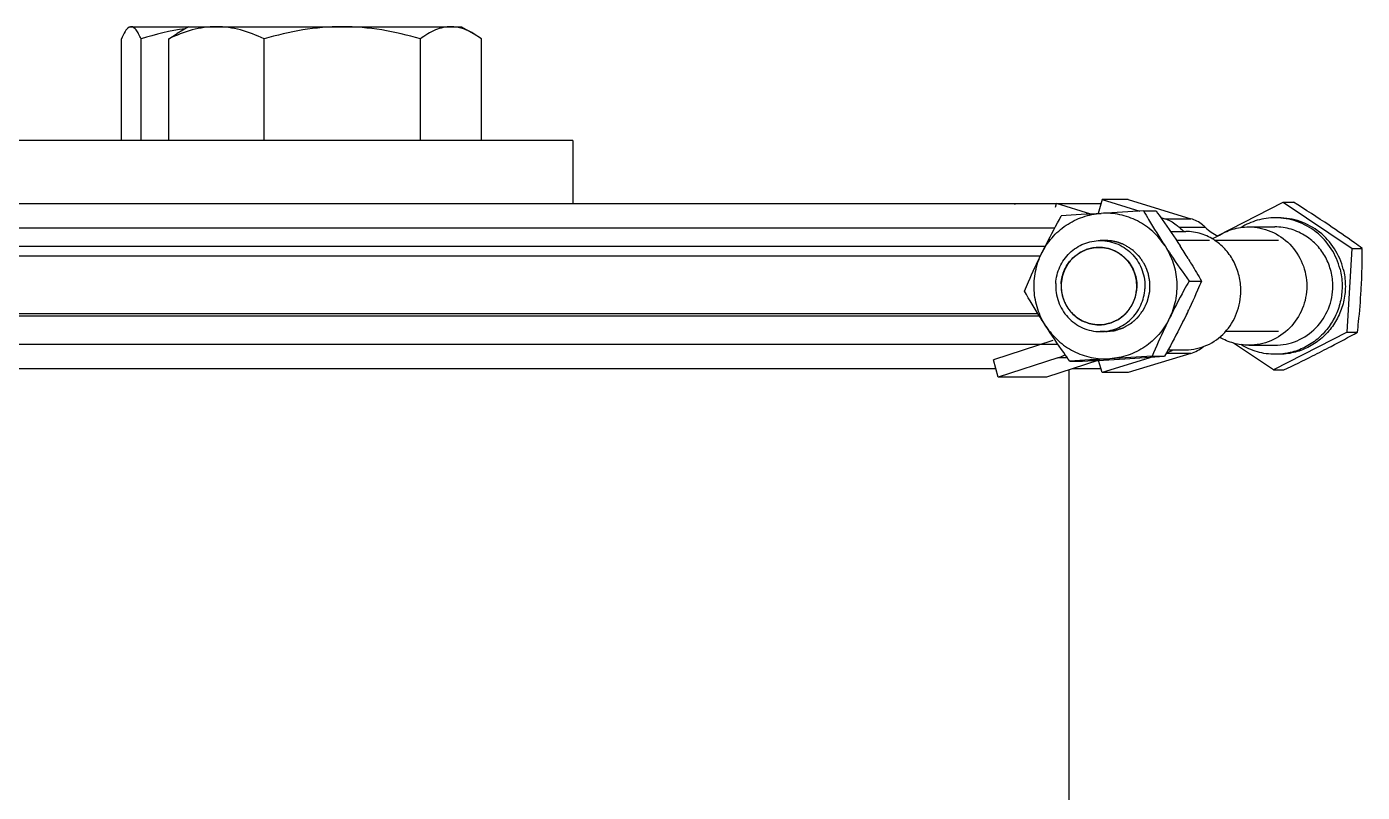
# Model space of a CAD drawing. Header units: millimetres. Extents: x 750 to 8479, y 2174 to 4333.
# Drawn here: x 6635.4 to 6782.1, y 3014.4 to 3098.6 of the extents above; entities that cross this region are included whole.
import ezdxf

# ---------------------------------------------------------------- set-up
doc = ezdxf.new("R2010")
doc.units = ezdxf.units.MM
doc.header["$LTSCALE"] = 153.67
doc.layers.get('0').update_dxf_attribs({"linetype": 'CONTINUOUS'})
doc.layers.add('00_BUW_DATUM', color=7, linetype='CONTINUOUS')
doc.layers.add('02___PRT_ALL_AXES', color=7, linetype='CONTINUOUS')

msp = doc.modelspace()

# ---------------------------------------------------------------- linework, layer by layer
at = {"linetype": 'Continuous'}
for p, q in [((6753.56426, 3079.57021), (6753.11143, 3078.03063)), ((6756.43086, 3079.57021), (6753.56426, 3079.57021)), ((6753.56426, 3079.57021), (6757.70148, 3078.30414)), ((6756.43086, 3079.57021), (6763.31704, 3077.4629)), ((6766.22639, 3075.58657), (6773.45484, 3079.28779)), ((6773.45484, 3079.28779), (6781.02034, 3074.2102)), ((6760.00398, 3077.59952), (6760.45044, 3077.4629)), ((6760.45044, 3077.4629), (6763.31704, 3077.4629)), ((6761.06578, 3076.06591), (6762.74506, 3076.06591)), ((6764.9287, 3076.49466), (6762.06211, 3076.49466)), ((6769.66567, 3076.56591), (6772.53227, 3076.56591)), ((6780.49207, 3064.98832), (6781.02034, 3074.2102)), ((6748.15799, 3064.08456), (6741.61693, 3061.97724)), ((6780.49207, 3064.98832), (6772.39831, 3060.84404)), ((6763.31704, 3062.66893), (6756.43086, 3060.56161)), ((6763.31704, 3062.66893), (6760.59703, 3062.66893)), ((6760.81484, 3063.06591), (6762.7451, 3063.06591)), ((6772.39831, 3060.84404), (6768.0073, 3063.79107)), ((6769.66567, 3063.56591), (6772.53227, 3063.56591)), ((6742.15213, 3060.0616), (6741.61693, 3061.97724)), ((6748.69319, 3062.16891), (6742.15213, 3060.0616)), ((6753.18391, 3061.90869), (6747.45063, 3060.06162)), ((6749.75218, 3062.16891), (6748.69319, 3062.16891)), ((6753.56426, 3060.56161), (6753.16943, 3061.90402)), ((6759.16475, 3062.27548), (6753.56426, 3060.56161)), ((6747.45063, 3060.06162), (6742.15213, 3060.0616)), ((6749.94785, 2620.85331), (6749.94785, 3060.86614)), ((6756.43086, 3060.56161), (6753.56426, 3060.56161))]:
    msp.add_line(p, q, dxfattribs=at)
for centre, radius, start, end in [((6765.14677, 3079.59447), 4.37309, 225.1402417, 233.8580539), ((6767.99564, 3079.57475), 4.34661, 225.1225543, 246.4683432), ((6767.97354, 3079.53504), 4.30138, 246.5270735, 247.1341143), ((6747.5818, 3065.60427), 3.61066, 287.9271428, 301.8720838), ((6759.30708, 3066.39477), 3.89743, 290.0242398, 301.0225454), ((6762.17188, 3066.3992), 3.90209, 287.0660395, 309.8336447)]:
    msp.add_arc(centre, radius, start, end, dxfattribs=at)
for points, knots in [([(6760.45044, 3077.4629), (6760.90137, 3077.3249), (6761.47695, 3077.02422), (6761.94967, 3076.60656), (6762.06211, 3076.49466)], [0, 0, 0, 0, 0.748288534, 1, 1, 1, 1]), ([(6764.9287, 3076.49466), (6764.81627, 3076.60656), (6764.34355, 3077.02422), (6763.76797, 3077.3249), (6763.31704, 3077.4629)], [0, 0, 0, 0, 0.251711466, 1, 1, 1, 1]), ([(6765.99426, 3075.05009), (6765.51775, 3075.37564), (6764.46999, 3075.88891), (6763.31565, 3076.06591), (6762.74506, 3076.06591)], [0, 0, 0, 0, 0.502831531, 1, 1, 1, 1]), ([(6766.24507, 3075.55009), (6766.74987, 3075.87769), (6767.85728, 3076.39068), (6769.06538, 3076.56586), (6769.66535, 3076.5659)], [0, 0, 0, 0, 0.500759355, 1, 1, 1, 1]), ([(6769.66535, 3076.5659), (6770.49481, 3076.56597), (6772.17696, 3076.22536), (6774.2953, 3074.77395), (6775.70868, 3072.61376), (6776.0381, 3070.9107), (6776.0381, 3070.06591)], [0, 0, 0, 0, 0.247707004, 0.496763287, 0.747715793, 1, 1, 1, 1]), ([(6775.95288, 3075.55009), (6775.44803, 3075.87772), (6774.34051, 3076.39073), (6773.13229, 3076.56591), (6772.53227, 3076.56591)], [0, 0, 0, 0, 0.500756097, 1, 1, 1, 1]), ([(6757.37082, 3069.818), (6757.36815, 3069.88707), (6757.36415, 3069.99067), (6757.35881, 3070.12881), (6757.35481, 3070.23241), (6757.35081, 3070.33601), (6757.34748, 3070.42235), (6757.34481, 3070.49141), (6757.34314, 3070.53458), (6757.3418, 3070.56911), (6757.34082, 3070.59502), (6757.33994, 3070.61659), (6757.33944, 3070.63171), (6757.33896, 3070.64033), (6757.33916, 3070.64687), (6757.33724, 3070.65311), (6757.33541, 3070.66153), (6757.33187, 3070.67622), (6757.32699, 3070.69724), (6757.32106, 3070.72244), (6757.31318, 3070.75605), (6757.30333, 3070.79807), (6757.28756, 3070.86529), (6757.26785, 3070.94932), (6757.24419, 3071.05016), (6757.22054, 3071.15099), (6757.20083, 3071.23502), (6757.18506, 3071.30225), (6757.17521, 3071.34426), (6757.16732, 3071.37787), (6757.16142, 3071.40309), (6757.15645, 3071.42408), (6757.15308, 3071.43881), (6757.15097, 3071.44717), (6757.14992, 3071.45362), (6757.14684, 3071.45936), (6757.14345, 3071.46726), (6757.13718, 3071.48097), (6757.12839, 3071.50062), (6757.11778, 3071.52417), (6757.10365, 3071.55558), (6757.08598, 3071.59484), (6757.05771, 3071.65766), (6757.02237, 3071.73619), (6756.97997, 3071.83042), (6756.93756, 3071.92465), (6756.90223, 3072.00317), (6756.87396, 3072.06599), (6756.85629, 3072.10525), (6756.84215, 3072.13666), (6756.83157, 3072.16022), (6756.82268, 3072.17983), (6756.81658, 3072.19362), (6756.81292, 3072.2014), (6756.81068, 3072.20749), (6756.80647, 3072.21263), (6756.80154, 3072.21981), (6756.7926, 3072.23223), (6756.77999, 3072.25005), (6756.76479, 3072.2714), (6756.74455, 3072.29987), (6756.71923, 3072.33546), (6756.67874, 3072.39241), (6756.62811, 3072.4636), (6756.56737, 3072.54902), (6756.50662, 3072.63444), (6756.456, 3072.70562), (6756.4155, 3072.76257), (6756.3902, 3072.79816), (6756.36994, 3072.82663), (6756.35477, 3072.848), (6756.34208, 3072.86576), (6756.33328, 3072.87828), (6756.32812, 3072.88529), (6756.32464, 3072.89097), (6756.31966, 3072.89503), (6756.31354, 3072.901), (6756.30259, 3072.9112), (6756.28707, 3072.9259), (6756.2684, 3072.94348), (6756.24352, 3072.96694), (6756.21241, 3072.99626), (6756.16265, 3073.04317), (6756.10044, 3073.10182), (6756.02579, 3073.17219), (6755.95114, 3073.24256), (6755.88894, 3073.3012), (6755.83917, 3073.34811), (6755.80807, 3073.37744), (6755.78318, 3073.40089), (6755.76453, 3073.4185), (6755.74895, 3073.43312), (6755.73812, 3073.44345), (6755.73181, 3073.4492), (6755.72741, 3073.45396), (6755.72173, 3073.45699), (6755.7146, 3073.46163), (6755.70191, 3073.46946), (6755.68389, 3073.4808), (6755.66222, 3073.49435), (6755.63335, 3073.51244), (6755.59726, 3073.53503), (6755.5395, 3073.5712), (6755.46731, 3073.6164), (6755.38069, 3073.67064), (6755.29406, 3073.72488), (6755.22187, 3073.77008), (6755.16412, 3073.80624), (6755.12803, 3073.82885), (6755.09915, 3073.84692), (6755.0775, 3073.8605), (6755.05943, 3073.87175), (6755.04683, 3073.87974), (6755.03955, 3073.88413), (6755.03433, 3073.88793), (6755.02818, 3073.88977), (6755.0203, 3073.89291), (6755.00636, 3073.89808), (6754.98653, 3073.90564), (6754.9627, 3073.91464), (6754.93093, 3073.92666), (6754.89122, 3073.94167), (6754.82768, 3073.9657), (6754.74826, 3073.99574), (6754.65295, 3074.03179), (6754.55765, 3074.06783), (6754.47822, 3074.09787), (6754.41469, 3074.1219), (6754.37498, 3074.13692), (6754.34321, 3074.14893), (6754.31939, 3074.15796), (6754.29951, 3074.16542), (6754.28564, 3074.17077), (6754.27765, 3074.17363), (6754.27185, 3074.17632), (6754.26531, 3074.17692), (6754.25685, 3074.17844), (6754.24191, 3074.18077), (6754.22065, 3074.18428), (6754.1951, 3074.18841), (6754.16104, 3074.19394), (6754.11847, 3074.20085), (6754.05036, 3074.21191), (6753.96522, 3074.22573), (6753.86305, 3074.24232), (6753.76088, 3074.25891), (6753.67574, 3074.27274), (6753.60762, 3074.28379), (6753.56505, 3074.29071), (6753.531, 3074.29623), (6753.50545, 3074.3004), (6753.48417, 3074.3038), (6753.46927, 3074.30631), (6753.46076, 3074.30754), (6753.45436, 3074.30905), (6753.44802, 3074.30832), (6753.43956, 3074.30814), (6753.42475, 3074.30745), (6753.40358, 3074.30665), (6753.37819, 3074.30561), (6753.34434, 3074.30426), (6753.30202, 3074.30255), (6753.2343, 3074.29983), (6753.14966, 3074.29643), (6753.0481, 3074.29235), (6752.94653, 3074.28827), (6752.86189, 3074.28487), (6752.79418, 3074.28215), (6752.75186, 3074.28045), (6752.718, 3074.27908), (6752.69261, 3074.27808), (6752.67145, 3074.27718), (6752.65663, 3074.27667), (6752.64819, 3074.27619), (6752.64178, 3074.27639), (6752.63566, 3074.27442), (6752.6274, 3074.27256), (6752.613, 3074.26895), (6752.59239, 3074.26398), (6752.56768, 3074.25793), (6752.53473, 3074.24989), (6752.49354, 3074.23984), (6752.42764, 3074.22375), (6752.34525, 3074.20365), (6752.2464, 3074.17952), (6752.14754, 3074.15539), (6752.06516, 3074.13529), (6751.99926, 3074.1192), (6751.95807, 3074.10915), (6751.92512, 3074.1011), (6751.9004, 3074.09509), (6751.87982, 3074.09001), (6751.86537, 3074.08658), (6751.85718, 3074.08443), (6751.85086, 3074.08336), (6751.84523, 3074.08022), (6751.83748, 3074.07676), (6751.82404, 3074.07036), (6751.80478, 3074.0614), (6751.78169, 3074.05057), (6751.75089, 3074.03616), (6751.7124, 3074.01813), (6751.65082, 3073.9893), (6751.57383, 3073.95325), (6751.48145, 3073.91), (6751.38907, 3073.86675), (6751.31209, 3073.83071), (6751.2505, 3073.80187), (6751.21201, 3073.78385), (6751.18122, 3073.76943), (6751.15812, 3073.75863), (6751.1389, 3073.74957), (6751.12538, 3073.74335), (6751.11775, 3073.73961), (6751.11178, 3073.73733), (6751.10674, 3073.73303), (6751.0997, 3073.728), (6751.08753, 3073.71888), (6751.07006, 3073.70602), (6751.04913, 3073.69052), (6751.02121, 3073.66987), (6750.98632, 3073.64405), (6750.93049, 3073.60274), (6750.8607, 3073.55111), (6750.77696, 3073.48914), (6750.69321, 3073.42718), (6750.62343, 3073.37555), (6750.5676, 3073.33424), (6750.5327, 3073.30842), (6750.50479, 3073.28777), (6750.48384, 3073.27229), (6750.46643, 3073.25934), (6750.45415, 3073.25037), (6750.44728, 3073.2451), (6750.44171, 3073.24155), (6750.43774, 3073.23647), (6750.43188, 3073.23023), (6750.42189, 3073.21906), (6750.40748, 3073.20323), (6750.39024, 3073.18419), (6750.36724, 3073.15881), (6750.3385, 3073.12708), (6750.2925, 3073.07632), (6750.23501, 3073.01287), (6750.16602, 3072.93672), (6750.09703, 3072.86058), (6750.03954, 3072.79713), (6749.99354, 3072.74637), (6749.9648, 3072.71464), (6749.9418, 3072.68926), (6749.92454, 3072.67023), (6749.91021, 3072.65434), (6749.90008, 3072.64329), (6749.89444, 3072.63685), (6749.88977, 3072.63237), (6749.88681, 3072.62657), (6749.88226, 3072.6193), (6749.87458, 3072.60636), (6749.86346, 3072.58798), (6749.85018, 3072.56588), (6749.83245, 3072.53643), (6749.81029, 3072.49961), (6749.77484, 3072.4407), (6749.73053, 3072.36707), (6749.67735, 3072.2787), (6749.62417, 3072.19034), (6749.57986, 3072.11671), (6749.54441, 3072.0578), (6749.52225, 3072.02098), (6749.50453, 3071.99153), (6749.49122, 3071.96944), (6749.48019, 3071.95101), (6749.47235, 3071.93817), (6749.46805, 3071.93074), (6749.46432, 3071.92542), (6749.46252, 3071.91914), (6749.45944, 3071.9111), (6749.45437, 3071.89689), (6749.44696, 3071.87666), (6749.43814, 3071.85235), (6749.42636, 3071.81994), (6749.41164, 3071.77944), (6749.38808, 3071.71463), (6749.35863, 3071.63362), (6749.32329, 3071.5364), (6749.28795, 3071.43919), (6749.2585, 3071.35817), (6749.23495, 3071.29336), (6749.22022, 3071.25286), (6749.20844, 3071.22045), (6749.19959, 3071.19616), (6749.19228, 3071.17588), (6749.18704, 3071.16174), (6749.18424, 3071.15359), (6749.18159, 3071.14767), (6749.18101, 3071.141), (6749.17951, 3071.13236), (6749.17723, 3071.11713), (6749.17379, 3071.09544), (6749.16974, 3071.06938), (6749.16432, 3071.03464), (6749.15754, 3070.99122), (6749.1467, 3070.92174), (6749.13315, 3070.8349), (6749.11689, 3070.73068), (6749.10062, 3070.62647), (6749.07894, 3070.48751), (6749.06268, 3070.3833), (6749.05184, 3070.31382)], [0, 0, 0, 0, 0.015625, 0.0234375, 0.03125, 0.0390625, 0.046875, 0.05078125, 0.0546875, 0.056640625, 0.05859375, 0.060546875, 0.061523438, 0.062011719, 0.0625, 0.062988281, 0.063476562, 0.064453125, 0.06640625, 0.068359375, 0.0703125, 0.07421875, 0.078125, 0.0859375, 0.09375, 0.1015625, 0.109375, 0.11328125, 0.1171875, 0.119140625, 0.12109375, 0.123046875, 0.124023438, 0.124511719, 0.125, 0.125488281, 0.125976562, 0.126953125, 0.12890625, 0.130859375, 0.1328125, 0.13671875, 0.140625, 0.1484375, 0.15625, 0.1640625, 0.171875, 0.17578125, 0.1796875, 0.181640625, 0.18359375, 0.185546875, 0.186523438, 0.187011719, 0.1875, 0.187988281, 0.188476562, 0.189453125, 0.19140625, 0.193359375, 0.1953125, 0.19921875, 0.203125, 0.2109375, 0.21875, 0.2265625, 0.234375, 0.23828125, 0.2421875, 0.244140625, 0.24609375, 0.248046875, 0.249023438, 0.249511719, 0.25, 0.250488281, 0.250976562, 0.251953125, 0.25390625, 0.255859375, 0.2578125, 0.26171875, 0.265625, 0.2734375, 0.28125, 0.2890625, 0.296875, 0.30078125, 0.3046875, 0.306640625, 0.30859375, 0.310546875, 0.311523438, 0.312011719, 0.3125, 0.312988281, 0.313476562, 0.314453125, 0.31640625, 0.318359375, 0.3203125, 0.32421875, 0.328125, 0.3359375, 0.34375, 0.3515625, 0.359375, 0.36328125, 0.3671875, 0.369140625, 0.37109375, 0.373046875, 0.374023438, 0.374511719, 0.375, 0.375488281, 0.375976562, 0.376953125, 0.37890625, 0.380859375, 0.3828125, 0.38671875, 0.390625, 0.3984375, 0.40625, 0.4140625, 0.421875, 0.42578125, 0.4296875, 0.431640625, 0.43359375, 0.435546875, 0.436523438, 0.437011719, 0.4375, 0.437988281, 0.438476562, 0.439453125, 0.44140625, 0.443359375, 0.4453125, 0.44921875, 0.453125, 0.4609375, 0.46875, 0.4765625, 0.484375, 0.48828125, 0.4921875, 0.494140625, 0.49609375, 0.498046875, 0.499023438, 0.499511719, 0.5, 0.500488281, 0.500976562, 0.501953125, 0.50390625, 0.505859375, 0.5078125, 0.51171875, 0.515625, 0.5234375, 0.53125, 0.5390625, 0.546875, 0.55078125, 0.5546875, 0.556640625, 0.55859375, 0.560546875, 0.561523438, 0.562011719, 0.5625, 0.562988281, 0.563476562, 0.564453125, 0.56640625, 0.568359375, 0.5703125, 0.57421875, 0.578125, 0.5859375, 0.59375, 0.6015625, 0.609375, 0.61328125, 0.6171875, 0.619140625, 0.62109375, 0.623046875, 0.624023438, 0.624511719, 0.625, 0.625488281, 0.625976562, 0.626953125, 0.62890625, 0.630859375, 0.6328125, 0.63671875, 0.640625, 0.6484375, 0.65625, 0.6640625, 0.671875, 0.67578125, 0.6796875, 0.681640625, 0.68359375, 0.685546875, 0.686523438, 0.687011719, 0.6875, 0.687988281, 0.688476562, 0.689453125, 0.69140625, 0.693359375, 0.6953125, 0.69921875, 0.703125, 0.7109375, 0.71875, 0.7265625, 0.734375, 0.73828125, 0.7421875, 0.744140625, 0.74609375, 0.748046875, 0.749023438, 0.749511719, 0.75, 0.750488281, 0.750976562, 0.751953125, 0.75390625, 0.755859375, 0.7578125, 0.76171875, 0.765625, 0.7734375, 0.78125, 0.7890625, 0.796875, 0.80078125, 0.8046875, 0.806640625, 0.80859375, 0.810546875, 0.811523438, 0.812011719, 0.8125, 0.812988281, 0.813476562, 0.814453125, 0.81640625, 0.818359375, 0.8203125, 0.82421875, 0.828125, 0.8359375, 0.84375, 0.8515625, 0.859375, 0.86328125, 0.8671875, 0.869140625, 0.87109375, 0.873046875, 0.874023438, 0.874511719, 0.875, 0.875488281, 0.875976562, 0.876953125, 0.87890625, 0.880859375, 0.8828125, 0.88671875, 0.890625, 0.8984375, 0.90625, 0.9140625, 0.921875, 0.92578125, 0.9296875, 0.931640625, 0.93359375, 0.935546875, 0.936523438, 0.937011719, 0.9375, 0.937988281, 0.938476562, 0.939453125, 0.94140625, 0.943359375, 0.9453125, 0.94921875, 0.953125, 0.9609375, 0.96875, 0.9765625, 0.984375, 1, 1, 1, 1]), ([(6756.11354, 3074.5379), (6756.07069, 3074.5577), (6755.985, 3074.59732), (6755.88855, 3074.6418), (6755.82431, 3074.67158), (6755.79746, 3074.6838), (6755.77617, 3074.69403), (6755.7542, 3074.70256), (6755.71542, 3074.71669), (6755.6602, 3074.73729), (6755.59386, 3074.76183), (6755.52756, 3074.78646), (6755.47225, 3074.80682), (6755.43363, 3074.82137), (6755.41142, 3074.82922), (6755.38865, 3074.83531), (6755.36038, 3074.84353), (6755.29237, 3074.86275), (6755.21309, 3074.88539), (6755.13377, 3074.90784), (6755.09414, 3074.91921), (6755.07145, 3074.92549), (6755.05457, 3074.93081), (6755.03715, 3074.93381), (6755.01411, 3074.93861), (6754.9737, 3074.94665), (6754.89295, 3074.96299), (6754.81217, 3074.97916), (6754.74296, 3074.9932), (6754.71408, 3074.99884), (6754.69106, 3075.00385), (6754.66776, 3075.00703), (6754.62685, 3075.01176), (6754.56848, 3075.01895), (6754.49839, 3075.02738), (6754.42835, 3075.03592), (6754.36988, 3075.04286), (6754.32913, 3075.04803), (6754.30557, 3075.0505), (6754.28096, 3075.05113), (6754.25055, 3075.05255), (6754.20171, 3075.05447), (6754.14072, 3075.05698), (6754.04309, 3075.06094), (6753.96988, 3075.06393), (6753.92108, 3075.06591)], [0, 0, 0, 0, 0.0625, 0.125, 0.140625, 0.15625, 0.1640625, 0.171875, 0.1875, 0.21875, 0.25, 0.28125, 0.3125, 0.328125, 0.3359375, 0.34375, 0.359375, 0.375, 0.4375, 0.46875, 0.484375, 0.4921875, 0.5, 0.5078125, 0.515625, 0.53125, 0.5625, 0.625, 0.640625, 0.65625, 0.6640625, 0.671875, 0.6875, 0.71875, 0.75, 0.78125, 0.8125, 0.828125, 0.8359375, 0.84375, 0.859375, 0.875, 0.90625, 0.9375, 1, 1, 1, 1]), ([(6753.92108, 3065.06591), (6753.98895, 3065.07307), (6754.12469, 3065.08738), (6754.32831, 3065.10884), (6754.49798, 3065.12672), (6754.63373, 3065.14103), (6754.71857, 3065.14998), (6754.78644, 3065.15713), (6754.83734, 3065.1625), (6754.87552, 3065.16651), (6754.90097, 3065.16921), (6754.9137, 3065.17052), (6754.92641, 3065.17197), (6754.94249, 3065.17808), (6754.96288, 3065.18429), (6754.99535, 3065.19503), (6755.036, 3065.20818), (6755.08474, 3065.22407), (6755.14975, 3065.24523), (6755.231, 3065.27168), (6755.32851, 3065.30342), (6755.42601, 3065.33516), (6755.52352, 3065.3669), (6755.62102, 3065.39864), (6755.70228, 3065.42509), (6755.76727, 3065.44626), (6755.80791, 3065.45946), (6755.84039, 3065.4701), (6755.86077, 3065.47655), (6755.87486, 3065.48148), (6755.88319, 3065.48364), (6755.89047, 3065.48826), (6755.89982, 3065.49345), (6755.91464, 3065.50208), (6755.93321, 3065.51276), (6755.9629, 3065.52991), (6756.00002, 3065.55132), (6756.04456, 3065.57703), (6756.10395, 3065.6113), (6756.17818, 3065.65414), (6756.29696, 3065.72269), (6756.41573, 3065.79123), (6756.5345, 3065.85978), (6756.60874, 3065.90261), (6756.6607, 3065.93261), (6756.6904, 3065.94974), (6756.71265, 3065.96261), (6756.73126, 3065.97325), (6756.74601, 3065.98196), (6756.76125, 3065.98996), (6756.77677, 3066.00503), (6756.8026, 3066.02771), (6756.83454, 3066.05656), (6756.87302, 3066.09097), (6756.91146, 3066.12543), (6756.96272, 3066.17136), (6757.0268, 3066.22879), (6757.12932, 3066.32066), (6757.23184, 3066.41253), (6757.32155, 3066.49291), (6757.37281, 3066.53885), (6757.41125, 3066.57331), (6757.44972, 3066.60773), (6757.48168, 3066.63652), (6757.50263, 3066.65506), (6757.51212, 3066.66379), (6757.5172, 3066.66783), (6757.52095, 3066.67314), (6757.52867, 3066.68353), (6757.54016, 3066.69922), (6757.56066, 3066.72703), (6757.58626, 3066.76183), (6757.62723, 3066.81748), (6757.67844, 3066.88705), (6757.73989, 3066.97054), (6757.82183, 3067.08185), (6757.90377, 3067.19317), (6757.97546, 3067.29057), (6758.01643, 3067.34623), (6758.04716, 3067.38797), (6758.07277, 3067.42275), (6758.09324, 3067.45059), (6758.10608, 3067.46796), (6758.11625, 3067.48192), (6758.12415, 3067.49222), (6758.12892, 3067.50444), (6758.13637, 3067.52007), (6758.14531, 3067.53983), (6758.15982, 3067.57131), (6758.17789, 3067.61072), (6758.20685, 3067.67374), (6758.24302, 3067.75253), (6758.28644, 3067.84707), (6758.34433, 3067.97312), (6758.40222, 3068.09917), (6758.45287, 3068.20947), (6758.48182, 3068.2725), (6758.50352, 3068.31977), (6758.52163, 3068.35915), (6758.53425, 3068.38674), (6758.54156, 3068.40247), (6758.54589, 3068.41239), (6758.5499, 3068.42013), (6758.55192, 3068.42857), (6758.55532, 3068.4434), (6758.56221, 3068.47303), (6758.57201, 3068.51536), (6758.58379, 3068.56616), (6758.59948, 3068.63389), (6758.61911, 3068.71856), (6758.64265, 3068.82016), (6758.6662, 3068.92176), (6758.68974, 3069.02336), (6758.71329, 3069.12495), (6758.73291, 3069.20962), (6758.74861, 3069.27735), (6758.76037, 3069.32815), (6758.7702, 3069.37048), (6758.77704, 3069.40012), (6758.78051, 3069.41493), (6758.78241, 3069.42341), (6758.78222, 3069.43216), (6758.7827, 3069.443), (6758.78307, 3069.46041), (6758.7839, 3069.49084), (6758.78499, 3069.53433), (6758.78634, 3069.58651), (6758.78812, 3069.65608), (6758.79125, 3069.77784), (6758.79482, 3069.91699), (6758.79839, 3070.05614), (6758.80107, 3070.1605), (6758.80331, 3070.24747), (6758.80509, 3070.31705), (6758.80623, 3070.36053), (6758.80707, 3070.39532), (6758.80775, 3070.41707), (6758.80795, 3070.43444), (6758.80905, 3070.44755), (6758.8065, 3070.46037), (6758.80354, 3070.47749), (6758.79968, 3070.49889), (6758.7936, 3070.53313), (6758.78597, 3070.57593), (6758.77682, 3070.62729), (6758.76462, 3070.69576), (6758.74327, 3070.8156), (6758.71887, 3070.95255), (6758.69447, 3071.08951), (6758.67617, 3071.19223), (6758.66092, 3071.27782), (6758.64871, 3071.3463), (6758.6411, 3071.3891), (6758.63498, 3071.42333), (6758.63159, 3071.44261), (6758.62925, 3071.45543), (6758.62823, 3071.46188), (6758.62545, 3071.46782), (6758.62081, 3071.47996), (6758.61021, 3071.50611), (6758.59427, 3071.54644), (6758.57498, 3071.5948), (6758.55574, 3071.64316), (6758.53006, 3071.70765), (6758.48514, 3071.8205), (6758.4338, 3071.94947), (6758.38246, 3072.07844), (6758.35037, 3072.15905), (6758.32469, 3072.22353), (6758.30545, 3072.2719), (6758.28615, 3072.32024), (6758.27025, 3072.36062), (6758.25712, 3072.39271), (6758.24986, 3072.41327), (6758.23974, 3072.42738), (6758.23037, 3072.44191), (6758.21841, 3072.45992), (6758.20416, 3072.48159), (6758.18512, 3072.51047), (6758.15183, 3072.56102), (6758.10426, 3072.63323), (6758.02814, 3072.74877), (6757.95203, 3072.86431), (6757.87592, 3072.97984), (6757.82835, 3073.05205), (6757.79029, 3073.10982), (6757.76175, 3073.15315), (6757.73796, 3073.18925), (6757.71894, 3073.21814), (6757.70702, 3073.23617), (6757.69756, 3073.25066), (6757.69148, 3073.25957), (6757.687, 3073.26703), (6757.6805, 3073.27277), (6757.67006, 3073.28361), (6757.65466, 3073.29868), (6757.6303, 3073.32303), (6757.59975, 3073.35339), (6757.55093, 3073.40201), (6757.48988, 3073.46277), (6757.41663, 3073.53568), (6757.34338, 3073.60859), (6757.27013, 3073.68151), (6757.19688, 3073.75442), (6757.13584, 3073.81519), (6757.087, 3073.86379), (6757.05039, 3073.90026), (6757.01982, 3073.93058), (6756.9955, 3073.95501), (6756.97999, 3073.96988), (6756.9683, 3073.98269), (6756.95755, 3073.9898), (6756.94671, 3073.99681), (6756.92508, 3074.01087), (6756.89261, 3074.03195), (6756.84933, 3074.06006), (6756.79162, 3074.09753), (6756.71949, 3074.14438), (6756.60407, 3074.21934), (6756.4598, 3074.31303), (6756.28667, 3074.42547), (6756.17125, 3074.50042), (6756.11354, 3074.5379)], [0, 0, 0, 0, 0.015625, 0.03125, 0.046875, 0.0546875, 0.0625, 0.06640625, 0.0703125, 0.07421875, 0.075195312, 0.076171875, 0.077148438, 0.078125, 0.080078125, 0.08203125, 0.0859375, 0.08984375, 0.09375, 0.1015625, 0.109375, 0.1171875, 0.125, 0.1328125, 0.140625, 0.14453125, 0.1484375, 0.150390625, 0.15234375, 0.153320312, 0.153808594, 0.154296875, 0.155273438, 0.15625, 0.158203125, 0.16015625, 0.1640625, 0.16796875, 0.171875, 0.1796875, 0.1875, 0.203125, 0.2109375, 0.21875, 0.22265625, 0.224609375, 0.2265625, 0.228515625, 0.229492188, 0.23046875, 0.232421875, 0.234375, 0.23828125, 0.2421875, 0.24609375, 0.25, 0.2578125, 0.265625, 0.28125, 0.2890625, 0.29296875, 0.296875, 0.30078125, 0.3046875, 0.306640625, 0.307128906, 0.307617188, 0.308105469, 0.30859375, 0.310546875, 0.3125, 0.31640625, 0.3203125, 0.328125, 0.3359375, 0.34375, 0.359375, 0.3671875, 0.37109375, 0.375, 0.37890625, 0.380859375, 0.3828125, 0.383789062, 0.384765625, 0.385742188, 0.38671875, 0.388671875, 0.390625, 0.39453125, 0.3984375, 0.40625, 0.4140625, 0.421875, 0.4375, 0.4453125, 0.44921875, 0.453125, 0.45703125, 0.458984375, 0.459960938, 0.4609375, 0.461425781, 0.461914062, 0.462890625, 0.46484375, 0.46875, 0.47265625, 0.4765625, 0.484375, 0.4921875, 0.5, 0.5078125, 0.515625, 0.5234375, 0.52734375, 0.53125, 0.53515625, 0.537109375, 0.538085938, 0.538574219, 0.5390625, 0.540039062, 0.541015625, 0.54296875, 0.546875, 0.55078125, 0.5546875, 0.5625, 0.578125, 0.5859375, 0.59375, 0.6015625, 0.60546875, 0.609375, 0.611328125, 0.61328125, 0.614257812, 0.615234375, 0.616210938, 0.6171875, 0.619140625, 0.62109375, 0.625, 0.62890625, 0.6328125, 0.640625, 0.65625, 0.6640625, 0.671875, 0.6796875, 0.68359375, 0.6875, 0.689453125, 0.69140625, 0.691894531, 0.692382812, 0.692871094, 0.693359375, 0.6953125, 0.69921875, 0.703125, 0.70703125, 0.7109375, 0.71875, 0.734375, 0.7421875, 0.75, 0.75390625, 0.7578125, 0.76171875, 0.765625, 0.767578125, 0.76953125, 0.770507812, 0.771484375, 0.7734375, 0.775390625, 0.77734375, 0.78125, 0.7890625, 0.796875, 0.8125, 0.8203125, 0.828125, 0.83203125, 0.8359375, 0.83984375, 0.841796875, 0.84375, 0.844726562, 0.845703125, 0.846191406, 0.846679688, 0.84765625, 0.849609375, 0.8515625, 0.85546875, 0.859375, 0.8671875, 0.875, 0.8828125, 0.890625, 0.8984375, 0.90625, 0.91015625, 0.9140625, 0.91796875, 0.919921875, 0.921875, 0.922851562, 0.923828125, 0.924804688, 0.92578125, 0.9296875, 0.93359375, 0.9375, 0.9453125, 0.953125, 0.96875, 0.984375, 1, 1, 1, 1]), ([(6768.79814, 3069.56591), (6768.79813, 3070.10785), (6768.67158, 3071.19166), (6768.11209, 3072.71644), (6767.21758, 3074.04729), (6766.42421, 3074.75635), (6765.99426, 3075.05009)], [0, 0, 0, 0, 0.25440982, 0.506782301, 0.755552926, 1, 1, 1, 1]), ([(6778.9047, 3070.06591), (6778.9047, 3070.60825), (6778.77054, 3071.69636), (6778.17859, 3073.22399), (6777.23367, 3074.55507), (6776.40269, 3075.25819), (6775.95288, 3075.55009)], [0, 0, 0, 0, 0.251261165, 0.501932013, 0.75157433, 1, 1, 1, 1]), ([(6749.05184, 3070.31382), (6749.0545, 3070.24475), (6749.0585, 3070.14115), (6749.06384, 3070.00302), (6749.06784, 3069.89942), (6749.07184, 3069.79581), (6749.07518, 3069.70948), (6749.07784, 3069.64041), (6749.07951, 3069.59724), (6749.08085, 3069.56271), (6749.08183, 3069.53681), (6749.08272, 3069.51523), (6749.08321, 3069.50011), (6749.08369, 3069.4915), (6749.08349, 3069.48496), (6749.08542, 3069.47872), (6749.08724, 3069.4703), (6749.09078, 3069.4556), (6749.09566, 3069.43459), (6749.10159, 3069.40938), (6749.10947, 3069.37577), (6749.11933, 3069.33376), (6749.13509, 3069.26653), (6749.1548, 3069.1825), (6749.17846, 3069.08167), (6749.20211, 3068.98083), (6749.22182, 3068.8968), (6749.23759, 3068.82958), (6749.24744, 3068.78756), (6749.25533, 3068.75395), (6749.26123, 3068.72874), (6749.26621, 3068.70775), (6749.26957, 3068.69301), (6749.27168, 3068.68466), (6749.27273, 3068.67821), (6749.27581, 3068.67247), (6749.2792, 3068.66456), (6749.28547, 3068.65085), (6749.29426, 3068.6312), (6749.30488, 3068.60765), (6749.31901, 3068.57624), (6749.33668, 3068.53698), (6749.36494, 3068.47416), (6749.40028, 3068.39564), (6749.44269, 3068.30141), (6749.48509, 3068.20718), (6749.52043, 3068.12865), (6749.5487, 3068.06584), (6749.56636, 3068.02657), (6749.5805, 3067.99516), (6749.59109, 3067.9716), (6749.59997, 3067.95199), (6749.60607, 3067.93821), (6749.60974, 3067.93042), (6749.61197, 3067.92433), (6749.61618, 3067.91919), (6749.62111, 3067.91201), (6749.63005, 3067.89959), (6749.64266, 3067.88178), (6749.65786, 3067.86043), (6749.67811, 3067.83195), (6749.70342, 3067.79636), (6749.74392, 3067.73941), (6749.79454, 3067.66823), (6749.85528, 3067.58281), (6749.91603, 3067.49739), (6749.96665, 3067.4262), (6750.00715, 3067.36926), (6750.03246, 3067.33366), (6750.05271, 3067.30519), (6750.06788, 3067.28382), (6750.08057, 3067.26607), (6750.08937, 3067.25354), (6750.09453, 3067.24653), (6750.09802, 3067.24085), (6750.103, 3067.2368), (6750.10911, 3067.23082), (6750.12006, 3067.22063), (6750.13558, 3067.20593), (6750.15425, 3067.18835), (6750.17913, 3067.16489), (6750.21024, 3067.13557), (6750.26, 3067.08865), (6750.32221, 3067.03001), (6750.39686, 3066.95964), (6750.47151, 3066.88927), (6750.53372, 3066.83062), (6750.58348, 3066.78371), (6750.61458, 3066.75439), (6750.63947, 3066.73093), (6750.65812, 3066.71333), (6750.67371, 3066.69871), (6750.68454, 3066.68837), (6750.69085, 3066.68263), (6750.69524, 3066.67786), (6750.70093, 3066.67484), (6750.70806, 3066.6702), (6750.72074, 3066.66236), (6750.73876, 3066.65102), (6750.76043, 3066.63747), (6750.7893, 3066.61939), (6750.8254, 3066.59679), (6750.88315, 3066.56063), (6750.95534, 3066.51543), (6751.04196, 3066.46119), (6751.12859, 3066.40694), (6751.20078, 3066.36174), (6751.25853, 3066.32558), (6751.29463, 3066.30298), (6751.32351, 3066.2849), (6751.34515, 3066.27133), (6751.36322, 3066.26008), (6751.37582, 3066.25208), (6751.3831, 3066.2477), (6751.38832, 3066.24389), (6751.39447, 3066.24205), (6751.40235, 3066.23891), (6751.41629, 3066.23374), (6751.43612, 3066.22619), (6751.45996, 3066.21719), (6751.49172, 3066.20517), (6751.53143, 3066.19015), (6751.59497, 3066.16612), (6751.67439, 3066.13608), (6751.7697, 3066.10004), (6751.86501, 3066.06399), (6751.94443, 3066.03395), (6752.00797, 3066.00992), (6752.04768, 3065.9949), (6752.07945, 3065.98289), (6752.10327, 3065.97386), (6752.12314, 3065.96641), (6752.13701, 3065.96106), (6752.145, 3065.9582), (6752.1508, 3065.9555), (6752.15734, 3065.95491), (6752.16581, 3065.95338), (6752.18074, 3065.95105), (6752.20201, 3065.94755), (6752.22755, 3065.94342), (6752.26161, 3065.93788), (6752.30418, 3065.93097), (6752.37229, 3065.91991), (6752.45743, 3065.90609), (6752.5596, 3065.8895), (6752.66177, 3065.87291), (6752.74692, 3065.85909), (6752.81503, 3065.84803), (6752.8576, 3065.84112), (6752.89166, 3065.83559), (6752.9172, 3065.83143), (6752.93848, 3065.82803), (6752.95339, 3065.82551), (6752.9619, 3065.82428), (6752.96829, 3065.82278), (6752.97463, 3065.8235), (6752.9831, 3065.82369), (6752.99791, 3065.82438), (6753.01907, 3065.82518), (6753.04446, 3065.82621), (6753.07832, 3065.82757), (6753.12064, 3065.82927), (6753.18835, 3065.83199), (6753.27299, 3065.83539), (6753.37456, 3065.83947), (6753.47612, 3065.84356), (6753.56076, 3065.84696), (6753.62848, 3065.84968), (6753.6708, 3065.85138), (6753.70465, 3065.85274), (6753.73005, 3065.85375), (6753.7512, 3065.85465), (6753.76602, 3065.85515), (6753.77447, 3065.85564), (6753.78088, 3065.85544), (6753.78699, 3065.8574), (6753.79525, 3065.85926), (6753.80966, 3065.86288), (6753.83026, 3065.86785), (6753.85497, 3065.8739), (6753.88792, 3065.88193), (6753.92911, 3065.89199), (6753.99502, 3065.90807), (6754.0774, 3065.92818), (6754.17625, 3065.95231), (6754.27511, 3065.97643), (6754.35749, 3065.99654), (6754.4234, 3066.01262), (6754.46459, 3066.02267), (6754.49754, 3066.03072), (6754.52226, 3066.03674), (6754.54283, 3066.04181), (6754.55728, 3066.04524), (6754.56547, 3066.04739), (6754.5718, 3066.04847), (6754.57742, 3066.05161), (6754.58517, 3066.05507), (6754.59861, 3066.06146), (6754.61787, 3066.07043), (6754.64096, 3066.08125), (6754.67176, 3066.09567), (6754.71025, 3066.11369), (6754.77184, 3066.14253), (6754.84882, 3066.17857), (6754.9412, 3066.22182), (6755.03358, 3066.26508), (6755.11056, 3066.30112), (6755.17215, 3066.32996), (6755.21064, 3066.34798), (6755.24143, 3066.3624), (6755.26453, 3066.3732), (6755.28376, 3066.38225), (6755.29727, 3066.38848), (6755.3049, 3066.39222), (6755.31087, 3066.3945), (6755.31591, 3066.39879), (6755.32295, 3066.40382), (6755.33513, 3066.41294), (6755.3526, 3066.4258), (6755.37352, 3066.44131), (6755.40144, 3066.46196), (6755.43633, 3066.48778), (6755.49216, 3066.52908), (6755.56195, 3066.58072), (6755.6457, 3066.64268), (6755.72944, 3066.70464), (6755.79923, 3066.75628), (6755.85506, 3066.79759), (6755.88995, 3066.8234), (6755.91786, 3066.84406), (6755.93881, 3066.85954), (6755.95622, 3066.87248), (6755.9685, 3066.88145), (6755.97537, 3066.88672), (6755.98094, 3066.89027), (6755.98492, 3066.89535), (6755.99077, 3066.90159), (6756.00077, 3066.91276), (6756.01518, 3066.92859), (6756.03241, 3066.94764), (6756.05541, 3066.97302), (6756.08416, 3067.00474), (6756.13015, 3067.0555), (6756.18764, 3067.11896), (6756.25663, 3067.1951), (6756.32562, 3067.27124), (6756.38312, 3067.3347), (6756.42911, 3067.38546), (6756.45786, 3067.41718), (6756.48085, 3067.44257), (6756.49811, 3067.46159), (6756.51244, 3067.47749), (6756.52258, 3067.48854), (6756.52821, 3067.49497), (6756.53288, 3067.49945), (6756.53584, 3067.50525), (6756.54039, 3067.51253), (6756.54807, 3067.52547), (6756.55919, 3067.54385), (6756.57247, 3067.56595), (6756.5902, 3067.5954), (6756.61236, 3067.63222), (6756.64781, 3067.69112), (6756.69212, 3067.76476), (6756.7453, 3067.85312), (6756.79848, 3067.94148), (6756.84279, 3068.01512), (6756.87824, 3068.07402), (6756.9004, 3068.11084), (6756.91812, 3068.1403), (6756.93143, 3068.16238), (6756.94247, 3068.18081), (6756.9503, 3068.19366), (6756.9546, 3068.20109), (6756.95833, 3068.20641), (6756.96013, 3068.21268), (6756.96321, 3068.22072), (6756.96828, 3068.23494), (6756.97569, 3068.25517), (6756.98451, 3068.27948), (6756.99629, 3068.31188), (6757.01102, 3068.35239), (6757.03458, 3068.4172), (6757.06402, 3068.49821), (6757.09936, 3068.59542), (6757.1347, 3068.69264), (6757.16415, 3068.77365), (6757.18771, 3068.83846), (6757.20243, 3068.87897), (6757.21421, 3068.91137), (6757.22306, 3068.93567), (6757.23037, 3068.95594), (6757.23561, 3068.97009), (6757.23842, 3068.97824), (6757.24106, 3068.98416), (6757.24164, 3068.99083), (6757.24314, 3068.99946), (6757.24542, 3069.01469), (6757.24886, 3069.03638), (6757.25291, 3069.06244), (6757.25833, 3069.09718), (6757.26511, 3069.1406), (6757.27595, 3069.21008), (6757.2895, 3069.29693), (6757.30577, 3069.40114), (6757.32203, 3069.50536), (6757.34371, 3069.64431), (6757.35997, 3069.74853), (6757.37082, 3069.818)], [0, 0, 0, 0, 0.015625, 0.0234375, 0.03125, 0.0390625, 0.046875, 0.05078125, 0.0546875, 0.056640625, 0.05859375, 0.060546875, 0.061523438, 0.062011719, 0.0625, 0.062988281, 0.063476562, 0.064453125, 0.06640625, 0.068359375, 0.0703125, 0.07421875, 0.078125, 0.0859375, 0.09375, 0.1015625, 0.109375, 0.11328125, 0.1171875, 0.119140625, 0.12109375, 0.123046875, 0.124023438, 0.124511719, 0.125, 0.125488281, 0.125976562, 0.126953125, 0.12890625, 0.130859375, 0.1328125, 0.13671875, 0.140625, 0.1484375, 0.15625, 0.1640625, 0.171875, 0.17578125, 0.1796875, 0.181640625, 0.18359375, 0.185546875, 0.186523438, 0.187011719, 0.1875, 0.187988281, 0.188476562, 0.189453125, 0.19140625, 0.193359375, 0.1953125, 0.19921875, 0.203125, 0.2109375, 0.21875, 0.2265625, 0.234375, 0.23828125, 0.2421875, 0.244140625, 0.24609375, 0.248046875, 0.249023438, 0.249511719, 0.25, 0.250488281, 0.250976562, 0.251953125, 0.25390625, 0.255859375, 0.2578125, 0.26171875, 0.265625, 0.2734375, 0.28125, 0.2890625, 0.296875, 0.30078125, 0.3046875, 0.306640625, 0.30859375, 0.310546875, 0.311523438, 0.312011719, 0.3125, 0.312988281, 0.313476562, 0.314453125, 0.31640625, 0.318359375, 0.3203125, 0.32421875, 0.328125, 0.3359375, 0.34375, 0.3515625, 0.359375, 0.36328125, 0.3671875, 0.369140625, 0.37109375, 0.373046875, 0.374023438, 0.374511719, 0.375, 0.375488281, 0.375976562, 0.376953125, 0.37890625, 0.380859375, 0.3828125, 0.38671875, 0.390625, 0.3984375, 0.40625, 0.4140625, 0.421875, 0.42578125, 0.4296875, 0.431640625, 0.43359375, 0.435546875, 0.436523438, 0.437011719, 0.4375, 0.437988281, 0.438476562, 0.439453125, 0.44140625, 0.443359375, 0.4453125, 0.44921875, 0.453125, 0.4609375, 0.46875, 0.4765625, 0.484375, 0.48828125, 0.4921875, 0.494140625, 0.49609375, 0.498046875, 0.499023438, 0.499511719, 0.5, 0.500488281, 0.500976562, 0.501953125, 0.50390625, 0.505859375, 0.5078125, 0.51171875, 0.515625, 0.5234375, 0.53125, 0.5390625, 0.546875, 0.55078125, 0.5546875, 0.556640625, 0.55859375, 0.560546875, 0.561523438, 0.562011719, 0.5625, 0.562988281, 0.563476562, 0.564453125, 0.56640625, 0.568359375, 0.5703125, 0.57421875, 0.578125, 0.5859375, 0.59375, 0.6015625, 0.609375, 0.61328125, 0.6171875, 0.619140625, 0.62109375, 0.623046875, 0.624023438, 0.624511719, 0.625, 0.625488281, 0.625976562, 0.626953125, 0.62890625, 0.630859375, 0.6328125, 0.63671875, 0.640625, 0.6484375, 0.65625, 0.6640625, 0.671875, 0.67578125, 0.6796875, 0.681640625, 0.68359375, 0.685546875, 0.686523438, 0.687011719, 0.6875, 0.687988281, 0.688476562, 0.689453125, 0.69140625, 0.693359375, 0.6953125, 0.69921875, 0.703125, 0.7109375, 0.71875, 0.7265625, 0.734375, 0.73828125, 0.7421875, 0.744140625, 0.74609375, 0.748046875, 0.749023438, 0.749511719, 0.75, 0.750488281, 0.750976562, 0.751953125, 0.75390625, 0.755859375, 0.7578125, 0.76171875, 0.765625, 0.7734375, 0.78125, 0.7890625, 0.796875, 0.80078125, 0.8046875, 0.806640625, 0.80859375, 0.810546875, 0.811523438, 0.812011719, 0.8125, 0.812988281, 0.813476562, 0.814453125, 0.81640625, 0.818359375, 0.8203125, 0.82421875, 0.828125, 0.8359375, 0.84375, 0.8515625, 0.859375, 0.86328125, 0.8671875, 0.869140625, 0.87109375, 0.873046875, 0.874023438, 0.874511719, 0.875, 0.875488281, 0.875976562, 0.876953125, 0.87890625, 0.880859375, 0.8828125, 0.88671875, 0.890625, 0.8984375, 0.90625, 0.9140625, 0.921875, 0.92578125, 0.9296875, 0.931640625, 0.93359375, 0.935546875, 0.936523438, 0.937011719, 0.9375, 0.937988281, 0.938476562, 0.939453125, 0.94140625, 0.943359375, 0.9453125, 0.94921875, 0.953125, 0.9609375, 0.96875, 0.9765625, 0.984375, 1, 1, 1, 1]), ([(6776.0381, 3070.06591), (6776.0381, 3069.22112), (6775.70868, 3067.51806), (6774.2953, 3065.35787), (6772.17695, 3063.90646), (6770.49481, 3063.56586), (6769.66535, 3063.56592)], [0, 0, 0, 0, 0.252284183, 0.503237513, 0.752294058, 1, 1, 1, 1]), ([(6772.53194, 3063.56592), (6773.36141, 3063.56586), (6775.04355, 3063.90646), (6777.1619, 3065.35787), (6778.57528, 3067.51806), (6778.9047, 3069.22112), (6778.9047, 3070.06591)], [0, 0, 0, 0, 0.247707004, 0.496763287, 0.747715793, 1, 1, 1, 1]), ([(6762.74479, 3063.06592), (6763.53437, 3063.06586), (6765.14866, 3063.41313), (6767.15998, 3064.87685), (6768.49035, 3067.03497), (6768.79814, 3068.72264), (6768.79814, 3069.56591)], [0, 0, 0, 0, 0.241724173, 0.488376636, 0.741836103, 1, 1, 1, 1]), ([(6769.66535, 3063.56592), (6769.10904, 3063.56596), (6767.98986, 3063.71628), (6766.95089, 3064.15814), (6766.47066, 3064.44195)], [0, 0, 0, 0, 0.499320775, 1, 1, 1, 1])]:
    msp.add_open_spline(points, degree=3, knots=knots, dxfattribs=at)
msp.add_open_spline([(6765.59565, 3075.28025), (6765.82487, 3075.32934), (6766.04843, 3075.42249), (6766.24507, 3075.55009)], degree=3, dxfattribs=at)
at = {"layer": '00_BUW_DATUM', "linetype": 'Continuous'}
for p, q in [((6646.76228, 3098.56591), (6683.18754, 3098.56591)), ((6651.00296, 3097.22617), (6651.9141, 3097.83066)), ((6653.18754, 3098.56591), (6651.91409, 3097.83069)), ((6683.18754, 3098.56591), (6684.46099, 3097.83069)), ((6685.37212, 3097.22617), (6684.46099, 3097.83066)), ((6645.79716, 3086.06591), (6645.79716, 3097.22617)), ((6647.96284, 3086.06591), (6647.96284, 3097.22617)), ((6651.00296, 3086.06591), (6651.00296, 3097.22617)), ((6661.47079, 3086.06591), (6661.47079, 3097.22617)), ((6678.65537, 3086.06591), (6678.65537, 3097.22617)), ((6685.37212, 3086.06591), (6685.37212, 3097.22617)), ((6773.45484, 3079.28779), (6774.57575, 3079.28779)), ((6758.11258, 3078.32801), (6759.48691, 3078.32801)), ((6772.92658, 3077.56591), (6772.5717, 3077.56591)), ((6753.92108, 3075.06591), (6753.35919, 3075.06591)), ((6765.36108, 3075.06591), (6761.73446, 3075.06591)), ((6772.92658, 3075.06591), (6765.96702, 3075.06591)), ((6781.02034, 3074.2102), (6782.14124, 3074.2102)), ((6763.10201, 3070.61878), (6764.47635, 3070.61878)), ((6753.92108, 3065.06591), (6753.35919, 3065.06591)), ((6772.92658, 3065.06591), (6767.11176, 3065.06591)), ((6780.49207, 3064.98832), (6781.61298, 3064.98832)), ((6772.92658, 3062.56591), (6772.5717, 3062.56591)), ((6750.01132, 3061.80382), (6751.38566, 3061.80382)), ((6759.05138, 3062.35669), (6760.42572, 3062.35669)), ((6772.39831, 3060.84404), (6773.51921, 3060.84404))]:
    msp.add_line(p, q, dxfattribs=at)
for centre, radius, start, end in [((6825.56156, 1900.89312), 1179.36502, 93.50542084, 93.71859224), ((6833.92932, 1760.56758), 1319.93967, 93.29285626, 93.49553178), ((6692.77607, 3029.59281), 82.60263, 31.7787185, 32.9106975), ((6755.93748, 3070.0486), 7.58144, 331.844233, 339.8735776), ((6753.21188, 3069.89485), 4.07891, 270.0122121, 273.6483415), ((6755.97706, 3070.02865), 7.53713, 328.0132887, 331.8360367), ((6823.3103, 1935.45747), 1128.72886, 93.50063926, 93.72337381), ((6675.56891, 4379.56425), 1319.93967, 273.29285626, 273.49553178), ((6843.298, 1602.46197), 1462.32352, 93.30272334, 93.48566469), ((6683.93667, 4239.2387), 1179.36502, 273.50542084, 273.71859224)]:
    msp.add_arc(centre, radius, start, end, dxfattribs=at)
for points, knots in [([(6646.64364, 3098.49741), (6646.46285, 3098.39302), (6646.13806, 3097.96401), (6645.91839, 3097.50606), (6645.79716, 3097.22617)], [0, 0, 0, 0, 0.406322617, 1, 1, 1, 1]), ([(6646.88, 3098.56591), (6646.8195, 3098.56591), (6646.73614, 3098.54609), (6646.66273, 3098.50844), (6646.64364, 3098.49741)], [0, 0, 0, 0, 0.732877419, 1, 1, 1, 1]), ([(6647.96284, 3097.22617), (6647.88143, 3097.41411), (6647.71954, 3097.75542), (6647.42859, 3098.24785), (6647.09857, 3098.56591), (6646.88, 3098.56591)], [0, 0, 0, 0, 0.346523393, 0.630203909, 1, 1, 1, 1]), ([(6656.23687, 3098.56591), (6655.34694, 3098.56591), (6653.529, 3098.2978), (6651.83536, 3097.62377), (6651.00296, 3097.22617)], [0, 0, 0, 0, 0.491020457, 1, 1, 1, 1]), ([(6661.47079, 3097.22617), (6660.6384, 3097.62376), (6658.94477, 3098.29781), (6657.12682, 3098.56591), (6656.23687, 3098.56591)], [0, 0, 0, 0, 0.508971218, 1, 1, 1, 1]), ([(6670.06308, 3098.56591), (6668.61055, 3098.56591), (6665.70023, 3098.31004), (6662.86654, 3097.63227), (6661.47079, 3097.22617)], [0, 0, 0, 0, 0.499810557, 1, 1, 1, 1]), ([(6678.65537, 3097.22617), (6677.25964, 3097.63227), (6674.42595, 3098.31006), (6671.51563, 3098.56591), (6670.06308, 3098.56591)], [0, 0, 0, 0, 0.500180827, 1, 1, 1, 1]), ([(6682.01375, 3098.56591), (6681.4353, 3098.56591), (6680.21047, 3098.27186), (6679.17084, 3097.60989), (6678.65537, 3097.22617)], [0, 0, 0, 0, 0.473723755, 1, 1, 1, 1]), ([(6684.46099, 3097.83069), (6684.07658, 3098.05261), (6683.2921, 3098.42176), (6682.4292, 3098.56591), (6682.01375, 3098.56591)], [0, 0, 0, 0, 0.516529059, 1, 1, 1, 1]), ([(6746.90633, 3073.64409), (6747.2109, 3074.26533), (6747.98265, 3075.43173), (6749.54638, 3076.81603), (6751.40883, 3077.74181), (6752.76997, 3078.00988), (6753.45167, 3078.05157)], [0, 0, 0, 0, 0.251745243, 0.502214518, 0.751496169, 1, 1, 1, 1]), ([(6746.90633, 3073.64409), (6747.07813, 3073.99451), (6747.77317, 3075.38553), (6748.50819, 3076.75631), (6749.07251, 3077.77514)], [0, 0, 0, 0, 0.250986205, 1, 1, 1, 1]), ([(6760.46642, 3074.47339), (6760.09135, 3075.05292), (6759.18845, 3076.11707), (6757.47317, 3077.30117), (6755.51506, 3077.99325), (6754.13295, 3078.09324), (6753.45167, 3078.05157)], [0, 0, 0, 0, 0.251607157, 0.501933209, 0.751222088, 1, 1, 1, 1]), ([(6758.11258, 3078.32801), (6758.29582, 3078.01153), (6759.05625, 3076.71212), (6759.84708, 3075.43034), (6760.46642, 3074.47339)], [0, 0, 0, 0, 0.242894573, 1, 1, 1, 1]), ([(6759.48691, 3078.32801), (6759.71195, 3078.01344), (6760.61244, 3076.7438), (6761.48691, 3075.45546), (6762.1225, 3074.47339)], [0, 0, 0, 0, 0.248477318, 1, 1, 1, 1]), ([(6772.57178, 3077.56591), (6771.91139, 3077.56592), (6770.58242, 3077.38225), (6769.3542, 3076.84311), (6768.78933, 3076.49748)], [0, 0, 0, 0, 0.499308405, 1, 1, 1, 1]), ([(6779.69888, 3071.90959), (6779.50098, 3072.70552), (6778.84296, 3074.24027), (6777.17588, 3076.08871), (6775.00913, 3077.28888), (6773.37883, 3077.5659), (6772.57178, 3077.56591)], [0, 0, 0, 0, 0.25213496, 0.5027993, 0.751898122, 1, 1, 1, 1]), ([(6780.05375, 3071.90959), (6779.85586, 3072.70552), (6779.19783, 3074.24027), (6777.53075, 3076.08871), (6775.364, 3077.28888), (6773.7337, 3077.5659), (6772.92666, 3077.56591)], [0, 0, 0, 0, 0.25213496, 0.5027993, 0.751898122, 1, 1, 1, 1]), ([(6782.14124, 3074.2102), (6781.85171, 3074.41903), (6780.6487, 3075.28085), (6779.43172, 3076.12325), (6778.49937, 3076.74899)], [0, 0, 0, 0, 0.241231305, 1, 1, 1, 1]), ([(6748.46567, 3070.35757), (6748.50146, 3070.98228), (6748.80773, 3072.22714), (6749.9098, 3073.78538), (6751.49949, 3074.82326), (6752.74462, 3075.06596), (6753.35919, 3075.06589)], [0, 0, 0, 0, 0.252290093, 0.50315844, 0.752211958, 1, 1, 1, 1]), ([(6749.05184, 3070.31382), (6749.08225, 3070.84471), (6749.34247, 3071.9026), (6750.27885, 3073.22692), (6751.62959, 3074.1092), (6752.68764, 3074.31577), (6753.20991, 3074.31589)], [0, 0, 0, 0, 0.252289646, 0.503158028, 0.752211953, 1, 1, 1, 1]), ([(6753.20991, 3074.31589), (6753.77225, 3074.31602), (6754.91391, 3074.07652), (6756.33102, 3073.05867), (6757.23792, 3071.55736), (6757.40358, 3070.38999), (6757.37082, 3069.818)], [0, 0, 0, 0, 0.247631154, 0.496696958, 0.747712232, 1, 1, 1, 1]), ([(6753.35919, 3075.06589), (6754.02064, 3075.06581), (6755.36339, 3074.78369), (6757.02996, 3073.58613), (6758.09645, 3071.82013), (6758.29125, 3070.44704), (6758.25271, 3069.77426)], [0, 0, 0, 0, 0.247631191, 0.496697446, 0.747712716, 1, 1, 1, 1]), ([(6760.46642, 3074.47339), (6760.84325, 3073.89115), (6761.44864, 3072.62047), (6761.83958, 3070.54954), (6761.69371, 3068.44599), (6761.24163, 3067.1115), (6760.93582, 3066.48773)], [0, 0, 0, 0, 0.249480634, 0.499718548, 0.750107017, 1, 1, 1, 1]), ([(6760.46642, 3074.47339), (6760.67822, 3074.14614), (6761.53323, 3072.84534), (6762.42313, 3071.56773), (6763.10201, 3070.61878)], [0, 0, 0, 0, 0.250427549, 1, 1, 1, 1]), ([(6745.02188, 3069.51304), (6745.16649, 3069.852), (6745.76725, 3071.24127), (6746.40225, 3072.61591), (6746.90633, 3073.64409)], [0, 0, 0, 0, 0.243465195, 1, 1, 1, 1]), ([(6747.37573, 3065.65843), (6746.9989, 3066.24067), (6746.39351, 3067.51136), (6746.00257, 3069.58228), (6746.14844, 3071.68584), (6746.60052, 3073.02033), (6746.90633, 3073.64409)], [0, 0, 0, 0, 0.249480634, 0.499718548, 0.750107017, 1, 1, 1, 1]), ([(6762.99561, 3073.09466), (6763.12469, 3072.88634), (6763.62765, 3072.06669), (6764.11729, 3071.23891), (6764.47635, 3070.61878)], [0, 0, 0, 0, 0.254851649, 1, 1, 1, 1]), ([(6782.01798, 3069.59926), (6782.0403, 3069.98879), (6782.11548, 3071.52467), (6782.14093, 3073.06271), (6782.14124, 3074.2102)], [0, 0, 0, 0, 0.253741001, 1, 1, 1, 1]), ([(6779.69888, 3071.90959), (6779.8357, 3071.35927), (6779.98656, 3070.22386), (6779.83088, 3068.51705), (6779.30229, 3066.88871), (6778.42731, 3065.42344), (6777.25063, 3064.19642), (6775.83211, 3063.27124), (6774.24586, 3062.69604), (6773.1279, 3062.5659), (6772.57162, 3062.56591)], [0, 0, 0, 0, 0.126026706, 0.25207693, 0.377905132, 0.503310457, 0.628176371, 0.752495223, 0.876371206, 1, 1, 1, 1]), ([(6780.05375, 3071.90959), (6780.19057, 3071.35927), (6780.34143, 3070.22386), (6780.18576, 3068.51705), (6779.65716, 3066.88871), (6778.78218, 3065.42344), (6777.6055, 3064.19642), (6776.18698, 3063.27124), (6774.60073, 3062.69604), (6773.48278, 3062.5659), (6772.9265, 3062.56591)], [0, 0, 0, 0, 0.126026706, 0.25207693, 0.377905132, 0.503310457, 0.628176371, 0.752495223, 0.876371206, 1, 1, 1, 1]), ([(6748.46567, 3070.35757), (6748.42713, 3069.68479), (6748.62193, 3068.3117), (6749.68842, 3066.54569), (6751.35499, 3065.34813), (6752.69774, 3065.06601), (6753.35919, 3065.06594)], [0, 0, 0, 0, 0.252287284, 0.503302554, 0.752368809, 1, 1, 1, 1]), ([(6749.05184, 3070.31382), (6749.01907, 3069.74184), (6749.18473, 3068.57446), (6750.09163, 3067.07315), (6751.50874, 3066.05531), (6752.6504, 3065.8158), (6753.21274, 3065.81594)], [0, 0, 0, 0, 0.252287768, 0.503303042, 0.752368846, 1, 1, 1, 1]), ([(6763.10201, 3070.61878), (6762.91518, 3070.28148), (6762.16777, 3068.91798), (6761.45058, 3067.53768), (6760.93582, 3066.48773)], [0, 0, 0, 0, 0.247976956, 1, 1, 1, 1]), ([(6764.47635, 3070.61878), (6764.33174, 3070.27983), (6763.73099, 3068.89055), (6763.09599, 3067.51592), (6762.5919, 3066.48773)], [0, 0, 0, 0, 0.243465195, 1, 1, 1, 1]), ([(6747.37573, 3065.65843), (6747.16584, 3065.98273), (6746.35663, 3067.25242), (6745.58273, 3068.5444), (6745.02188, 3069.51304)], [0, 0, 0, 0, 0.256575987, 1, 1, 1, 1]), ([(6753.35919, 3065.06594), (6753.97376, 3065.06587), (6755.21889, 3065.30857), (6756.80858, 3066.34644), (6757.91066, 3067.90469), (6758.21692, 3069.14954), (6758.25271, 3069.77426)], [0, 0, 0, 0, 0.247788042, 0.49684156, 0.747709907, 1, 1, 1, 1]), ([(6753.47143, 3065.8242), (6753.9717, 3065.85612), (6754.97241, 3066.10985), (6756.23254, 3067.0048), (6757.10002, 3068.29383), (6757.34164, 3069.30864), (6757.37082, 3069.818)], [0, 0, 0, 0, 0.247799521, 0.496926636, 0.747796238, 1, 1, 1, 1]), ([(6781.61298, 3064.98832), (6781.65609, 3065.36556), (6781.82349, 3066.89943), (6781.95145, 3068.43785), (6782.01798, 3069.59926)], [0, 0, 0, 0, 0.246070333, 1, 1, 1, 1]), ([(6750.01132, 3061.80382), (6749.78628, 3062.11838), (6748.88579, 3063.38803), (6748.01133, 3064.67636), (6747.37573, 3065.65843)], [0, 0, 0, 0, 0.248477318, 1, 1, 1, 1]), ([(6747.37573, 3065.65843), (6747.7508, 3065.07891), (6748.6537, 3064.01476), (6750.36898, 3062.83065), (6752.32709, 3062.13857), (6753.7092, 3062.03859), (6754.39048, 3062.08025)], [0, 0, 0, 0, 0.251607157, 0.501933209, 0.751222088, 1, 1, 1, 1]), ([(6760.93582, 3066.48773), (6760.63125, 3065.8665), (6759.85951, 3064.70009), (6758.29577, 3063.31579), (6756.43332, 3062.39002), (6755.07218, 3062.12194), (6754.39048, 3062.08025)], [0, 0, 0, 0, 0.251745243, 0.502214518, 0.751496169, 1, 1, 1, 1]), ([(6760.93582, 3066.48773), (6760.76528, 3066.13987), (6760.10911, 3064.77581), (6759.49332, 3063.39256), (6759.05138, 3062.35669)], [0, 0, 0, 0, 0.255955982, 1, 1, 1, 1]), ([(6762.5919, 3066.48773), (6762.4201, 3066.13731), (6761.72506, 3064.74629), (6760.99004, 3063.37551), (6760.42572, 3062.35669)], [0, 0, 0, 0, 0.250986205, 1, 1, 1, 1]), ([(6777.70697, 3062.91618), (6778.04643, 3063.09), (6779.35579, 3063.76675), (6780.65472, 3064.46358), (6781.61298, 3064.98832)], [0, 0, 0, 0, 0.258755619, 1, 1, 1, 1]), ([(6772.57162, 3062.56591), (6771.91152, 3062.56592), (6770.58313, 3062.74946), (6769.35537, 3063.28816), (6768.79068, 3063.63352)], [0, 0, 0, 0, 0.499308921, 1, 1, 1, 1]), ([(6773.51921, 3060.84404), (6774.57398, 3061.35117), (6775.97329, 3062.0353), (6777.36237, 3062.73974), (6777.70697, 3062.91618)], [0, 0, 0, 0, 0.751432815, 1, 1, 1, 1])]:
    msp.add_open_spline(points, degree=3, knots=knots, dxfattribs=at)
for points in [[(6652.80503, 3098.34534), (6651.16413, 3098.1177), (6649.54374, 3097.72128), (6647.96284, 3097.22617)], [(6778.49937, 3076.74899), (6777.20589, 3077.61711), (6775.89524, 3078.45975), (6774.57575, 3079.28779)]]:
    msp.add_open_spline(points, degree=3, dxfattribs=at)
at = {"layer": '02___PRT_ALL_AXES', "linetype": 'Continuous'}
for p, q in [((6695.39111, 3086.06591), (6205.39111, 3086.06591)), ((6695.39111, 3086.06591), (6695.39111, 3079.15331)), ((6157.48006, 3079.15331), (6753.44164, 3079.15331)), ((6743.74006, 3079.15331), (6744.00216, 3079.0702)), ((6748.43738, 3078.75231), (6748.55757, 3079.15331)), ((6752.31542, 3077.98142), (6748.55757, 3079.15331)), ((6748.34648, 3076.44215), (6148.61226, 3076.44215)), ((6146.44785, 3074.46591), (6747.3153, 3074.46591)), ((6146.34785, 3073.38197), (6746.77971, 3073.38197)), ((6159.94785, 3067.06591), (6746.48549, 3067.06591)), ((6746.68283, 3066.74985), (6146.34785, 3066.74985)), ((6148.61226, 3063.68967), (6748.68994, 3063.68967)), ((6741.89596, 3060.97852), (6157.48006, 3060.97852)), ((6753.44164, 3060.97852), (6750.29668, 3060.97852))]:
    msp.add_line(p, q, dxfattribs=at)

doc.saveas('drawing.dxf')
